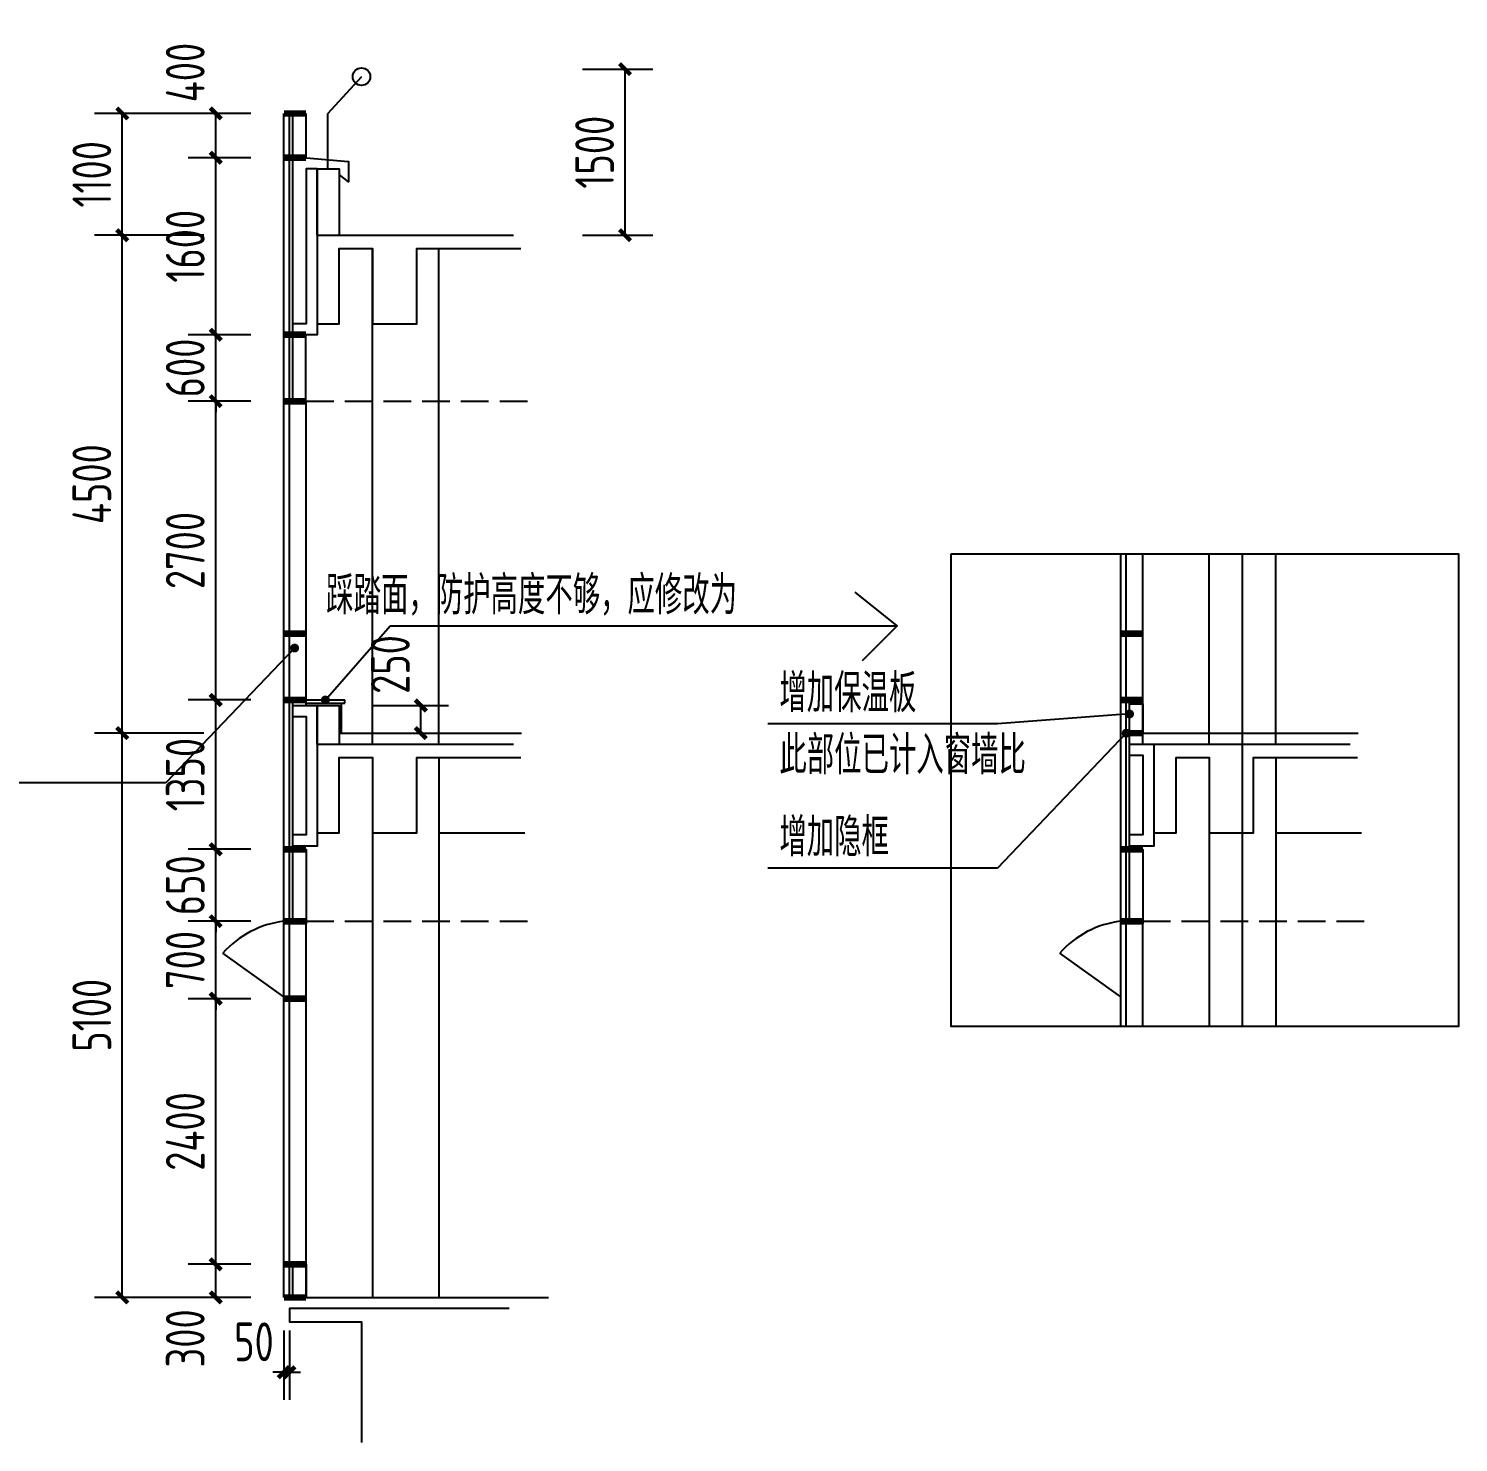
# Model space of a CAD drawing. Extents: x -280168 to 205214, y -148835 to -64913.
# Drawn here: x 23566 to 36482, y -83821 to -71044 of the extents above; entities that cross this region are included whole.
import ezdxf

# ---------------------------------------------------------------- set-up
doc = ezdxf.new("R2010")
doc.units = 0
doc.header["$LTSCALE"] = 1000
doc.header["$MEASUREMENT"] = 0
doc.linetypes.add('DASH', pattern=[0.35, 0.25, -0.1])
for name, color, linetype in [('01-标注_尺寸', 124, 'Continuous'), ('01-标注_符号', 200, 'Continuous'), ('02-TEXT_标注', 130, 'Continuous'), ('A-D_龙骨', 131, 'Continuous'), ('A-SUR_保温', 222, 'Continuous'), ('A-金属背板', 30, 'Continuous')]:
    doc.layers.add(name, color=color, linetype=linetype)
doc.layers.add('DIM_MODI', color=2, linetype='Continuous', plot=False)
doc.styles.add('_TCH_DIM', font='ros1.shx', dxfattribs={"width": 0.75, "bigfont": 'jd.shx'})
doc.styles.add('_TCH_DIM_T3', font='ros1.shx', dxfattribs={"width": 0.85, "bigfont": 'jd.shx'})
doc.dimstyles.new('_TCH_ARCH&&100', dxfattribs={"dimtxt": 350, "dimasz": 100, "dimexe": 250, "dimexo": 300, "dimgap": 100, "dimtad": 1, "dimdec": 0, "dimzin": 0, "dimdsep": 46, "dimtxsty": '_TCH_DIM_T3', "dimblk": 'ARCHTICK', "dimcen": 0.09, "dimclrt": 7, "dimazin": 2, "dimtfac": 1, "dimtdec": 0, "dimtix": 1, "dimtmove": 2, "dimatfit": 3, "dimfxl": 0, "dimtolj": 1, "dimtzin": 0, "dimarcsym": 0})

# ---------------------------------------------------------------- blocks, each defined once
blk = doc.blocks.new('_ArchTick')
at = {"color": 0, "linetype": 'ByBlock', "const_width": 0.4}
blk.add_lwpolyline([(-0.5, -0.5), (0.5, 0.5)], dxfattribs=at)
blk = doc.blocks.new('*D952')
at = {"layer": '01-标注_尺寸', "color": 0, "lineweight": -2, "transparency": 16777216}
for p, q in [((25572, -82211), (25006, -82211)), ((25256, -82511), (25256, -82211)), ((25572, -82511), (25006, -82511))]:
    blk.add_line(p, q, dxfattribs=at)
at = {"layer": 'Defpoints', "color": 0, "transparency": 16777216}
for p in [(25256, -82211), (25872, -82211), (25872, -82511)]:
    blk.add_point(p, dxfattribs=at)
at = {"layer": '01-标注_尺寸', "color": 0, "lineweight": -2, "transparency": 16777216, "xscale": 100, "yscale": 100, "zscale": 100}
for p, rotation in [((25256, -82211), 90), ((25256, -82511), 270)]:
    blk.add_blockref('_ArchTick', p, dxfattribs=dict(at, rotation=rotation))
at = {"layer": '01-标注_尺寸', "color": 7, "transparency": 16777216, "insert": (24981, -82881), "char_height": 350, "attachment_point": 5, "rotation": 90, "style": '_TCH_DIM_T3'}
blk.add_mtext('\\A1;300', dxfattribs=at)
blk = doc.blocks.new('*D953')
at = {"layer": '01-标注_尺寸', "color": 0, "lineweight": -2, "transparency": 16777216}
for p, q in [((25572, -79811), (25006, -79811)), ((25256, -82211), (25256, -79811)), ((25572, -82211), (25006, -82211))]:
    blk.add_line(p, q, dxfattribs=at)
at = {"layer": 'Defpoints', "color": 0, "transparency": 16777216}
for p in [(25256, -79811), (25872, -79811), (25872, -82211)]:
    blk.add_point(p, dxfattribs=at)
at = {"layer": '01-标注_尺寸', "color": 0, "lineweight": -2, "transparency": 16777216, "xscale": 100, "yscale": 100, "zscale": 100}
for p, rotation in [((25256, -79811), 90), ((25256, -82211), 270)]:
    blk.add_blockref('_ArchTick', p, dxfattribs=dict(at, rotation=rotation))
at = {"layer": '01-标注_尺寸', "color": 7, "transparency": 16777216, "insert": (24981, -81011), "char_height": 350, "attachment_point": 5, "rotation": 90, "style": '_TCH_DIM_T3'}
blk.add_mtext('\\A1;2400', dxfattribs=at)
blk = doc.blocks.new('*D954')
at = {"layer": '01-标注_尺寸', "color": 0, "lineweight": -2, "transparency": 16777216}
for p, q in [((25256, -79111), (25256, -79011)), ((25572, -79111), (25006, -79111)), ((25256, -79811), (25256, -79111)), ((25572, -79811), (25006, -79811)), ((25256, -79811), (25256, -79911))]:
    blk.add_line(p, q, dxfattribs=at)
at = {"layer": 'Defpoints', "color": 0, "transparency": 16777216}
for p in [(25256, -79111), (25872, -79111), (25872, -79811)]:
    blk.add_point(p, dxfattribs=at)
at = {"layer": '01-标注_尺寸', "color": 0, "lineweight": -2, "transparency": 16777216, "xscale": 100, "yscale": 100, "zscale": 100}
for p, rotation in [((25256, -79111), 270), ((25256, -79811), 90)]:
    blk.add_blockref('_ArchTick', p, dxfattribs=dict(at, rotation=rotation))
at = {"layer": '01-标注_尺寸', "color": 7, "transparency": 16777216, "insert": (24981, -79461), "char_height": 350, "attachment_point": 5, "rotation": 90, "style": '_TCH_DIM_T3'}
blk.add_mtext('\\A1;700', dxfattribs=at)
blk = doc.blocks.new('*D955')
at = {"layer": '01-标注_尺寸', "color": 0, "lineweight": -2, "transparency": 16777216}
for p, q in [((25256, -78461), (25256, -78361)), ((25572, -78461), (25006, -78461)), ((25256, -79111), (25256, -78461)), ((25572, -79111), (25006, -79111)), ((25256, -79111), (25256, -79211))]:
    blk.add_line(p, q, dxfattribs=at)
at = {"layer": 'Defpoints', "color": 0, "transparency": 16777216}
for p in [(25256, -78461), (25872, -78461), (25872, -79111)]:
    blk.add_point(p, dxfattribs=at)
at = {"layer": '01-标注_尺寸', "color": 0, "lineweight": -2, "transparency": 16777216, "xscale": 100, "yscale": 100, "zscale": 100}
for p, rotation in [((25256, -78461), 270), ((25256, -79111), 90)]:
    blk.add_blockref('_ArchTick', p, dxfattribs=dict(at, rotation=rotation))
at = {"layer": '01-标注_尺寸', "color": 7, "transparency": 16777216, "insert": (24981, -78786), "char_height": 350, "attachment_point": 5, "rotation": 90, "style": '_TCH_DIM_T3'}
blk.add_mtext('\\A1;650', dxfattribs=at)
blk = doc.blocks.new('*D956')
at = {"layer": '01-标注_尺寸', "color": 0, "lineweight": -2, "transparency": 16777216}
for p, q in [((25572, -77111), (25006, -77111)), ((25256, -78461), (25256, -77111)), ((25572, -78461), (25006, -78461))]:
    blk.add_line(p, q, dxfattribs=at)
at = {"layer": 'Defpoints', "color": 0, "transparency": 16777216}
for p in [(25256, -77111), (25872, -77111), (25872, -78461)]:
    blk.add_point(p, dxfattribs=at)
at = {"layer": '01-标注_尺寸', "color": 0, "lineweight": -2, "transparency": 16777216, "xscale": 100, "yscale": 100, "zscale": 100}
for p, rotation in [((25256, -77111), 90), ((25256, -78461), 270)]:
    blk.add_blockref('_ArchTick', p, dxfattribs=dict(at, rotation=rotation))
at = {"layer": '01-标注_尺寸', "color": 7, "transparency": 16777216, "insert": (24981, -77786), "char_height": 350, "attachment_point": 5, "rotation": 90, "style": '_TCH_DIM_T3'}
blk.add_mtext('\\A1;1350', dxfattribs=at)
blk = doc.blocks.new('*D957')
at = {"layer": '01-标注_尺寸', "color": 0, "lineweight": -2, "transparency": 16777216}
for p, q in [((25572, -74411), (25006, -74411)), ((25256, -77111), (25256, -74411)), ((25572, -77111), (25006, -77111))]:
    blk.add_line(p, q, dxfattribs=at)
at = {"layer": 'Defpoints', "color": 0, "transparency": 16777216}
for p in [(25256, -74411), (25872, -74411), (25872, -77111)]:
    blk.add_point(p, dxfattribs=at)
at = {"layer": '01-标注_尺寸', "color": 0, "lineweight": -2, "transparency": 16777216, "xscale": 100, "yscale": 100, "zscale": 100}
for p, rotation in [((25256, -74411), 90), ((25256, -77111), 270)]:
    blk.add_blockref('_ArchTick', p, dxfattribs=dict(at, rotation=rotation))
at = {"layer": '01-标注_尺寸', "color": 7, "transparency": 16777216, "insert": (24981, -75761), "char_height": 350, "attachment_point": 5, "rotation": 90, "style": '_TCH_DIM_T3'}
blk.add_mtext('\\A1;2700', dxfattribs=at)
blk = doc.blocks.new('*D958')
at = {"layer": '01-标注_尺寸', "color": 0, "lineweight": -2, "transparency": 16777216}
for p, q in [((25256, -73811), (25256, -73711)), ((25572, -73811), (25006, -73811)), ((25256, -74411), (25256, -73811)), ((25572, -74411), (25006, -74411)), ((25256, -74411), (25256, -74511))]:
    blk.add_line(p, q, dxfattribs=at)
at = {"layer": 'Defpoints', "color": 0, "transparency": 16777216}
for p in [(25256, -73811), (25872, -73811), (25872, -74411)]:
    blk.add_point(p, dxfattribs=at)
at = {"layer": '01-标注_尺寸', "color": 0, "lineweight": -2, "transparency": 16777216, "xscale": 100, "yscale": 100, "zscale": 100}
for p, rotation in [((25256, -73811), 270), ((25256, -74411), 90)]:
    blk.add_blockref('_ArchTick', p, dxfattribs=dict(at, rotation=rotation))
at = {"layer": '01-标注_尺寸', "color": 7, "transparency": 16777216, "insert": (24981, -74111), "char_height": 350, "attachment_point": 5, "rotation": 90, "style": '_TCH_DIM_T3'}
blk.add_mtext('\\A1;600', dxfattribs=at)
blk = doc.blocks.new('*D959')
at = {"layer": '01-标注_尺寸', "color": 0, "lineweight": -2, "transparency": 16777216}
for p, q in [((25572, -72211), (25006, -72211)), ((25256, -73811), (25256, -72211)), ((25572, -73811), (25006, -73811))]:
    blk.add_line(p, q, dxfattribs=at)
at = {"layer": 'Defpoints', "color": 0, "transparency": 16777216}
for p in [(25256, -72211), (25872, -72211), (25872, -73811)]:
    blk.add_point(p, dxfattribs=at)
at = {"layer": '01-标注_尺寸', "color": 0, "lineweight": -2, "transparency": 16777216, "xscale": 100, "yscale": 100, "zscale": 100}
for p, rotation in [((25256, -72211), 90), ((25256, -73811), 270)]:
    blk.add_blockref('_ArchTick', p, dxfattribs=dict(at, rotation=rotation))
at = {"layer": '01-标注_尺寸', "color": 7, "transparency": 16777216, "insert": (24981, -73011), "char_height": 350, "attachment_point": 5, "rotation": 90, "style": '_TCH_DIM_T3'}
blk.add_mtext('\\A1;1600', dxfattribs=at)
blk = doc.blocks.new('*D960')
at = {"layer": '01-标注_尺寸', "color": 0, "lineweight": -2, "transparency": 16777216}
for p, q in [((25572, -71811), (25006, -71811)), ((25256, -72211), (25256, -71811)), ((25572, -72211), (25006, -72211))]:
    blk.add_line(p, q, dxfattribs=at)
at = {"layer": 'Defpoints', "color": 0, "transparency": 16777216}
for p in [(25256, -71811), (25872, -71811), (25872, -72211)]:
    blk.add_point(p, dxfattribs=at)
at = {"layer": '01-标注_尺寸', "color": 0, "lineweight": -2, "transparency": 16777216, "xscale": 100, "yscale": 100, "zscale": 100}
for p, rotation in [((25256, -71811), 90), ((25256, -72211), 270)]:
    blk.add_blockref('_ArchTick', p, dxfattribs=dict(at, rotation=rotation))
at = {"layer": '01-标注_尺寸', "color": 7, "transparency": 16777216, "insert": (24981, -71441), "char_height": 350, "attachment_point": 5, "rotation": 90, "style": '_TCH_DIM_T3'}
blk.add_mtext('\\A1;400', dxfattribs=at)
blk = doc.blocks.new('*D961')
at = {"layer": '01-标注_尺寸', "color": 0, "lineweight": -2, "transparency": 16777216}
for p, q in [((25872, -82811), (25872, -83437)), ((25922, -82811), (25922, -83437)), ((25872, -83187), (25772, -83187)), ((25872, -83187), (25922, -83187)), ((25922, -83187), (26022, -83187))]:
    blk.add_line(p, q, dxfattribs=at)
at = {"layer": 'Defpoints', "color": 0, "transparency": 16777216}
for p in [(25872, -82511), (25922, -82511), (25922, -83187)]:
    blk.add_point(p, dxfattribs=at)
at = {"layer": '01-标注_尺寸', "color": 0, "lineweight": -2, "transparency": 16777216, "xscale": 100, "yscale": 100, "zscale": 100}
blk.add_blockref('_ArchTick', (25872, -83187), dxfattribs=at)
at = {"layer": '01-标注_尺寸', "color": 0, "lineweight": -2, "transparency": 16777216, "xscale": 100, "yscale": 100, "zscale": 100, "rotation": 180}
blk.add_blockref('_ArchTick', (25922, -83187), dxfattribs=at)
at = {"layer": '01-标注_尺寸', "color": 7, "transparency": 16777216, "insert": (25602, -82912), "char_height": 350, "attachment_point": 5, "style": '_TCH_DIM_T3'}
blk.add_mtext('\\A1;50', dxfattribs=at)
blk = doc.blocks.new('*D962')
at = {"layer": '01-标注_尺寸', "color": 0, "lineweight": -2, "transparency": 16777216}
for p, q in [((28570, -71411), (29204, -71411)), ((28954, -72911), (28954, -71411)), ((28570, -72911), (29204, -72911))]:
    blk.add_line(p, q, dxfattribs=at)
at = {"layer": 'Defpoints', "color": 0, "transparency": 16777216}
for p in [(28270, -71411), (28954, -71411), (28270, -72911)]:
    blk.add_point(p, dxfattribs=at)
at = {"layer": '01-标注_尺寸', "color": 0, "lineweight": -2, "transparency": 16777216, "xscale": 100, "yscale": 100, "zscale": 100}
for p, rotation in [((28954, -71411), 90), ((28954, -72911), 270)]:
    blk.add_blockref('_ArchTick', p, dxfattribs=dict(at, rotation=rotation))
at = {"layer": '01-标注_尺寸', "color": 7, "transparency": 16777216, "insert": (28679, -72161), "char_height": 350, "attachment_point": 5, "rotation": 90, "style": '_TCH_DIM_T3'}
blk.add_mtext('\\A1;1500', dxfattribs=at)
blk = doc.blocks.new('*D963')
at = {"layer": '01-标注_尺寸', "color": 0, "lineweight": -2, "transparency": 16777216}
for p, q in [((25148, -71811), (24162, -71811)), ((24412, -72911), (24412, -71811)), ((25148, -72911), (24162, -72911))]:
    blk.add_line(p, q, dxfattribs=at)
at = {"layer": 'Defpoints', "color": 0, "transparency": 16777216}
for p in [(24412, -71811), (25448, -71811), (25448, -72911)]:
    blk.add_point(p, dxfattribs=at)
at = {"layer": '01-标注_尺寸', "color": 0, "lineweight": -2, "transparency": 16777216, "xscale": 100, "yscale": 100, "zscale": 100}
for p, rotation in [((24412, -71811), 90), ((24412, -72911), 270)]:
    blk.add_blockref('_ArchTick', p, dxfattribs=dict(at, rotation=rotation))
at = {"layer": '01-标注_尺寸', "color": 7, "transparency": 16777216, "insert": (24137, -72361), "char_height": 350, "attachment_point": 5, "rotation": 90, "style": '_TCH_DIM_T3'}
blk.add_mtext('\\A1;1100', dxfattribs=at)
blk = doc.blocks.new('*D964')
at = {"layer": '01-标注_尺寸', "color": 0, "lineweight": -2, "transparency": 16777216}
for p, q in [((25148, -72911), (24162, -72911)), ((24412, -77411), (24412, -72911)), ((25148, -77411), (24162, -77411))]:
    blk.add_line(p, q, dxfattribs=at)
at = {"layer": 'Defpoints', "color": 0, "transparency": 16777216}
for p in [(24412, -72911), (25448, -72911), (25448, -77411)]:
    blk.add_point(p, dxfattribs=at)
at = {"layer": '01-标注_尺寸', "color": 0, "lineweight": -2, "transparency": 16777216, "xscale": 100, "yscale": 100, "zscale": 100}
for p, rotation in [((24412, -72911), 90), ((24412, -77411), 270)]:
    blk.add_blockref('_ArchTick', p, dxfattribs=dict(at, rotation=rotation))
at = {"layer": '01-标注_尺寸', "color": 7, "transparency": 16777216, "insert": (24137, -75161), "char_height": 350, "attachment_point": 5, "rotation": 90, "style": '_TCH_DIM_T3'}
blk.add_mtext('\\A1;4500', dxfattribs=at)
blk = doc.blocks.new('*D965')
at = {"layer": '01-标注_尺寸', "color": 0, "lineweight": -2, "transparency": 16777216}
for p, q in [((25148, -77411), (24162, -77411)), ((24412, -82511), (24412, -77411)), ((25148, -82511), (24162, -82511))]:
    blk.add_line(p, q, dxfattribs=at)
at = {"layer": 'Defpoints', "color": 0, "transparency": 16777216}
for p in [(24412, -77411), (25448, -77411), (25448, -82511)]:
    blk.add_point(p, dxfattribs=at)
at = {"layer": '01-标注_尺寸', "color": 0, "lineweight": -2, "transparency": 16777216, "xscale": 100, "yscale": 100, "zscale": 100}
for p, rotation in [((24412, -77411), 90), ((24412, -82511), 270)]:
    blk.add_blockref('_ArchTick', p, dxfattribs=dict(at, rotation=rotation))
at = {"layer": '01-标注_尺寸', "color": 7, "transparency": 16777216, "insert": (24137, -79961), "char_height": 350, "attachment_point": 5, "rotation": 90, "style": '_TCH_DIM_T3'}
blk.add_mtext('\\A1;5100', dxfattribs=at)
blk = doc.blocks.new('*D966')
at = {"layer": '01-标注_尺寸', "color": 0, "lineweight": -2, "transparency": 16777216}
for p, q in [((26672, -77161), (27359, -77161)), ((27109, -77411), (27109, -77161)), ((26672, -77411), (27359, -77411))]:
    blk.add_line(p, q, dxfattribs=at)
at = {"layer": 'Defpoints', "color": 0, "transparency": 16777216}
for p in [(26372, -77161), (27109, -77161), (26372, -77411)]:
    blk.add_point(p, dxfattribs=at)
at = {"layer": '01-标注_尺寸', "color": 0, "lineweight": -2, "transparency": 16777216, "xscale": 100, "yscale": 100, "zscale": 100}
for p, rotation in [((27109, -77161), 90), ((27109, -77411), 270)]:
    blk.add_blockref('_ArchTick', p, dxfattribs=dict(at, rotation=rotation))
at = {"layer": '01-标注_尺寸', "color": 7, "transparency": 16777216, "insert": (26834, -76791), "char_height": 350, "attachment_point": 5, "rotation": 90, "style": '_TCH_DIM_T3'}
blk.add_mtext('\\A1;250', dxfattribs=at)

msp = doc.modelspace()

# ---------------------------------------------------------------- linework, layer by layer
at = {"layer": '01-标注_符号', "color": 1}
for p, q in [((26246.9, -77111.4), (26831.9, -76442.9)), ((26831.9, -76442.9), (30645, -76442.9)), ((25968.9, -76642.4), (24805.8, -77861.1)), ((33511.8, -77238), (32318.7, -77327.8)), ((32318.7, -77327.8), (30243.3, -77327.8)), ((33481.8, -77411.4), (32318.7, -78630.1)), ((24805.8, -77861.1), (21062.1, -77861.1)), ((32318.7, -78630.1), (30243.3, -78630.1))]:
    msp.add_line(p, q, dxfattribs=at)
at = {"layer": '01-标注_符号', "color": 1, "const_width": 40}
for points in [[(25982.7, -76627.9, 1), (25955, -76656.9, 1)], [(26233.7, -77126.4, 1), (26260, -77096.3, 1)], [(33531.7, -77236.5, 1), (33491.8, -77239.5, 1)], [(33495.6, -77396.9, 1), (33468, -77425.9, 1)]]:
    msp.add_lwpolyline(points, format="xyb", close=True, dxfattribs=at)
at = {"layer": 'A-D_龙骨', "const_width": 60}
for points in [[(25871.9, -71811.4), (26071.9, -71811.4)], [(25871.9, -72211.4), (26071.9, -72211.4)], [(25871.9, -73811.4), (26071.9, -73811.4)], [(25871.9, -74411.4), (26071.9, -74411.4)], [(25871.9, -76511.4), (26071.9, -76511.4)], [(33431.8, -76511.4), (33631.8, -76511.4)], [(25871.9, -77111.4), (26071.9, -77111.4)], [(33431.8, -77111.4), (33631.8, -77111.4)], [(33481.8, -77411.4), (33631.8, -77411.4)], [(25871.9, -78461.4), (26071.9, -78461.4)], [(33431.8, -78461.4), (33631.8, -78461.4)], [(25871.9, -79111.4), (26071.9, -79111.4)], [(33431.8, -79111.4), (33631.8, -79111.4)], [(25871.9, -79811.4), (26071.9, -79811.4)], [(25871.9, -82211.4), (26071.9, -82211.4)], [(25871.9, -82511.4), (26071.9, -82511.4)]]:
    msp.add_lwpolyline(points, dxfattribs=at)
at = {"layer": 'A-D_龙骨'}
for points in [[(25871.9, -79795.1), (25321.8, -79400.1)], [(33431.8, -79795.1), (32881.7, -79400.1)]]:
    msp.add_lwpolyline(points, dxfattribs=at)
for centre in [(25973.7, -79973.9), (33533.6, -79973.9)]:
    msp.add_arc(centre, 868.5, 96.73513, 138.64459, dxfattribs=at)
at = {"layer": 'A-SUR_保温'}
for points in [[(26171.9, -72311.4), (26071.9, -72311.4), (26071.9, -73711.4), (25951.9, -73711.4)], [(26171.9, -72311.4), (26171.9, -73811.4), (25951.9, -73811.4)], [(25951.9, -77161.4), (26171.9, -77161.4), (26171.9, -78431.4), (25951.9, -78431.4)], [(25951.9, -77261.4), (26071.9, -77261.4), (26071.9, -78331.4), (25951.9, -78331.4)], [(33511.8, -77511.4), (33731.8, -77511.4), (33731.8, -78431.4), (33511.8, -78431.4)], [(33511.8, -77611.4), (33631.8, -77611.4), (33631.8, -78331.4), (33511.8, -78331.4)]]:
    msp.add_lwpolyline(points, dxfattribs=at)
for points in [[(25951.9, -73811.4), (26068.1, -73811.4), (26068.1, -74411.4), (25951.9, -74411.4)], [(33631.8, -77411.4), (33511.8, -77411.4), (33511.8, -77146.8), (33631.8, -77146.8)], [(25951.9, -78461.4), (26071.9, -78461.4), (26071.9, -79133.2), (25951.9, -79133.2)], [(33511.8, -78461.4), (33631.8, -78461.4), (33631.8, -79133.2), (33511.8, -79133.2)], [(25951.9, -82211.4), (26071.9, -82211.4), (26071.9, -82511.4), (25951.9, -82511.4)]]:
    msp.add_lwpolyline(points, close=True, dxfattribs=at)
at = {"layer": 'A-金属背板'}
for p, q in [((25951.9, -73811.4), (25951.9, -71811.4)), ((25951.9, -78431.4), (25951.9, -77111.4)), ((33511.8, -78431.4), (33511.8, -77111.4))]:
    msp.add_line(p, q, dxfattribs=at)
at = {"layer": 'DIM_MODI', "color": 150}
for p, q in [((25871.9, -82511.4), (25871.9, -71811.4)), ((25921.9, -82511.4), (25921.9, -71811.4)), ((26071.9, -72211.4), (26071.9, -71811.4)), ((26071.9, -77161.4), (26071.9, -74411.4)), ((33431.8, -80062.3), (33431.8, -75789.3)), ((33481.8, -80062.3), (33481.8, -75789.3)), ((33631.8, -77511.4), (33631.8, -75789.3)), ((26071.9, -82511.4), (26071.9, -79111.4)), ((33631.8, -80062.3), (33631.8, -79111.4))]:
    msp.add_line(p, q, dxfattribs=at)
at = {"layer": 'DIM_MODI', "color": 1}
for p, q in [((26267, -71812.9), (26267, -72311.4)), ((34531.8, -80062.3), (34531.8, -75789.3)), ((26421.9, -77141.4), (26421.9, -77111.4)), ((26391.9, -77411.4), (26391.9, -77141.4))]:
    msp.add_line(p, q, dxfattribs=at)
at = {"layer": 'DIM_MODI', "color": 31}
for p, q in [((26671.9, -77511.4), (26671.9, -73031.4)), ((27271.9, -77511.4), (27271.9, -73031.4)), ((34231.8, -77511.4), (34231.8, -75789.3)), ((34831.8, -77511.4), (34831.8, -75789.3)), ((27271.9, -77631.4), (27271.9, -82511.4)), ((34831.8, -77631.4), (34831.8, -80062.3)), ((26671.9, -78311.4), (26671.9, -82511.4)), ((27271.9, -78311.4), (28047.4, -78311.4)), ((34231.8, -78311.4), (34231.8, -80062.3)), ((34831.8, -78311.4), (35607.3, -78311.4))]:
    msp.add_line(p, q, dxfattribs=at)
at = {"layer": 'DIM_MODI', "color": 181}
for p, q in [((26371.9, -77411.4), (28017.5, -77411.4)), ((33631.8, -77411.4), (35577.4, -77411.4)), ((26071.9, -82511.4), (28261.4, -82511.4))]:
    msp.add_line(p, q, dxfattribs=at)
at = {"layer": 'DIM_MODI', "color": 1}
for points in [[(26573.1, -71478.7), (26267, -71812.9)], [(31099.5, -76756), (31413.1, -76442.9), (31032.8, -76135.9)], [(29876.8, -76442.9), (31413.1, -76442.9)], [(26071.9, -77111.4), (26421.9, -77111.4)], [(26071.9, -77141.4), (26421.9, -77141.4)]]:
    msp.add_lwpolyline(points, dxfattribs=at)
at = {"layer": 'DIM_MODI', "color": 181}
msp.add_lwpolyline([(26071.9, -72211.4), (26454.9, -72245.5), (26454.9, -72427.5), (26371.9, -72361.4)], dxfattribs=at)
at = {"layer": 'DIM_MODI'}
for points in [[(26171.9, -72911.4), (26171.9, -72311.4), (26371.9, -72311.4), (26371.9, -72911.4)], [(26171.9, -72911.4), (26171.9, -73711.4), (26371.9, -73711.4), (26371.9, -73031.4), (26671.9, -73031.4), (26671.9, -73711.4), (27071.9, -73711.4), (27071.9, -73031.4), (28012.1, -73031.4)], [(26171.9, -72911.4), (27945.3, -72911.4)], [(26171.9, -77511.4), (26171.9, -78311.4), (26371.9, -78311.4), (26371.9, -77631.4), (26671.9, -77631.4), (26671.9, -78311.4), (27071.9, -78311.4), (27071.9, -77631.4), (28012.1, -77631.4)], [(26171.9, -77511.4), (27945.3, -77511.4)], [(33731.8, -77511.4), (33731.8, -78311.4), (33931.8, -78311.4), (33931.8, -77631.4), (34231.8, -77631.4), (34231.8, -78311.4), (34631.8, -78311.4), (34631.8, -77631.4), (35572, -77631.4)], [(33731.8, -77511.4), (35505.2, -77511.4)], [(27907.8, -82611.4), (25921.9, -82611.4), (25921.9, -82731.4), (26571.9, -82731.4), (26571.9, -83821.1)]]:
    msp.add_lwpolyline(points, dxfattribs=at)
at = {"layer": 'DIM_MODI', "color": 30, "linetype": 'DASH'}
for points in [[(26071.9, -74411.4), (28093.9, -74411.4)], [(26071.9, -79111.4), (28093.9, -79111.4)], [(33631.8, -79111.4), (35653.8, -79111.4)]]:
    msp.add_lwpolyline(points, dxfattribs=at)
at = {"layer": 'DIM_MODI', "color": 1}
msp.add_lwpolyline([(31898.7, -75789.3), (36482.5, -75789.3), (36482.5, -80062.3), (31898.7, -80062.3)], close=True, dxfattribs=at)
at = {"layer": 'DIM_MODI', "color": 121}
msp.add_lwpolyline([(26171.9, -77511.4), (26171.9, -77161.4), (26371.9, -77161.4), (26371.9, -77511.4)], dxfattribs=at)
at = {"layer": 'DIM_MODI', "color": 1}
msp.add_circle((26573.1, -71478.7), 79.5, dxfattribs=at)

# ---------------------------------------------------------------- texts
at = {"layer": '02-TEXT_标注', "style": '_TCH_DIM', "width": 0.75}
for s, height, p in [('踩踏面，防护高度不够，应修改为', 347.287, (26254.5, -76337.9)), ('增加保温板', 347.29, (30348.3, -77222.8)), ('此部位已计入窗墙比', 347.29, (30348.3, -77782.8)), ('增加隐框', 347.29, (30348.3, -78525.1))]:
    msp.add_text(s, height=height, dxfattribs=at).set_placement(p)

# ---------------------------------------------------------------- dimensions: what is measured, and where the dimension line sits
at = {"layer": '01-标注_尺寸', "color": 1}
for base, p1, p2, angle, picture, middle in [((25256.4, -71811.4), (25871.9, -72211.4), (25871.9, -71811.4), 90, '*D960', (24981.4, -71441.4)), ((27108.8, -77161.4), (26371.9, -77411.4), (26371.9, -77161.4), 90, '*D966', (26833.8, -76791.4)), ((25256.4, -82211.4), (25871.9, -82511.4), (25871.9, -82211.4), 90, '*D952', (24981.4, -82881.4)), ((25921.9, -83187), (25871.9, -82511.4), (25921.9, -82511.4), 0, '*D961', (25601.9, -82912))]:
    dim = msp.add_linear_dim(base=base, p1=p1, p2=p2, angle=angle, dimstyle='_TCH_ARCH&&100', dxfattribs=at)
    dim.commit()
    dim.dimension.update_dxf_attribs({"geometry": picture, "text_midpoint": middle, "dimtype": 161})
for p1, p2, distance, picture, middle in [((28270.1, -72911.4), (28270.1, -71411.4), -684.4, '*D962', (28679.5, -72161.4)), ((25447.6, -72911.4), (25447.6, -71811.4), 1035.9, '*D963', (24136.7, -72361.4)), ((25871.9, -73811.4), (25871.9, -72211.4), 615.5, '*D959', (24981.4, -73011.4)), ((25447.6, -77411.4), (25447.6, -72911.4), 1035.9, '*D964', (24136.7, -75161.4)), ((25871.9, -74411.4), (25871.9, -73811.4), 615.5, '*D958', (24981.4, -74111.4)), ((25871.9, -77111.4), (25871.9, -74411.4), 615.5, '*D957', (24981.4, -75761.4)), ((25871.9, -78461.4), (25871.9, -77111.4), 615.5, '*D956', (24981.4, -77786.4)), ((25447.6, -82511.4), (25447.6, -77411.4), 1035.9, '*D965', (24136.7, -79961.4)), ((25871.9, -79111.4), (25871.9, -78461.4), 615.5, '*D955', (24981.4, -78786.4)), ((25871.9, -79811.4), (25871.9, -79111.4), 615.5, '*D954', (24981.4, -79461.4)), ((25871.9, -82211.4), (25871.9, -79811.4), 615.5, '*D953', (24981.4, -81011.4))]:
    dim = msp.add_aligned_dim(p1=p1, p2=p2, distance=distance, dimstyle='_TCH_ARCH&&100', dxfattribs=at)
    dim.commit()
    dim.dimension.update_dxf_attribs({"geometry": picture, "text_midpoint": middle})

doc.saveas('drawing.dxf')
